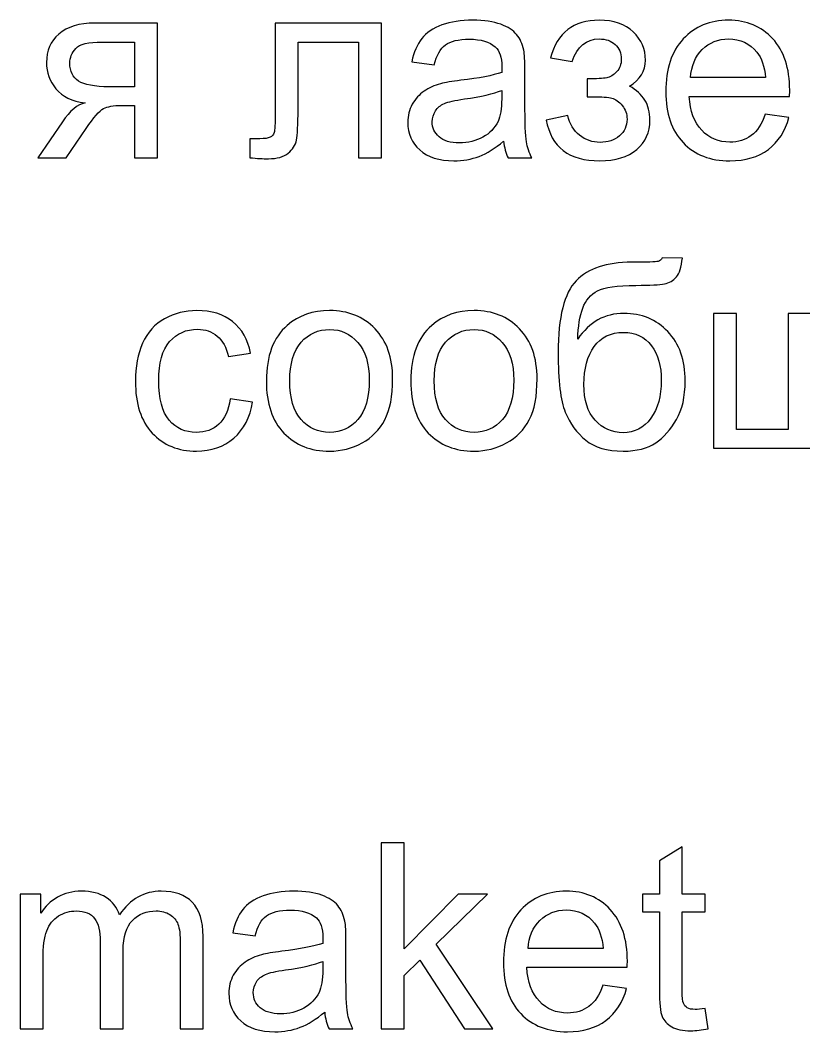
# Model space of a CAD drawing. Header units: millimetres. Extents: x 401 to 1796, y 156 to 1707.
# Drawn here: x 1571.7 to 1648.3, y 518.2 to 617.1 of the extents above; entities that cross this region are included whole.
import ezdxf

# ---------------------------------------------------------------- set-up
doc = ezdxf.new("R2010")
doc.units = ezdxf.units.MM
doc.header["$MEASUREMENT"] = 0
doc.layers.add('layer 1', color=7, linetype='Continuous')

msp = doc.modelspace()

# ---------------------------------------------------------------- linework, layer by layer
at = {"layer": 'layer 1', "color": 250}
for points, knots in [([(1618.943, 605.2475), (1618.1133, 604.5405), (1617.3132, 604.0452), (1616.5469, 603.7531), (1616.5469, 603.7531), (1615.7807, 603.461), (1614.9594, 603.3171), (1614.0789, 603.3171), (1614.0789, 603.3171), (1612.6311, 603.3171), (1611.5177, 603.6685), (1610.7388, 604.3754), (1610.7388, 604.3754), (1609.9599, 605.0782), (1609.5704, 605.9799), (1609.5704, 607.0763), (1609.5704, 607.0763), (1609.5704, 607.7198), (1609.7186, 608.3082), (1610.0107, 608.8416), (1610.0107, 608.8416), (1610.307, 609.375), (1610.6922, 609.7983), (1611.1664, 610.1201), (1611.1664, 610.1201), (1611.6447, 610.4418), (1612.1781, 610.6873), (1612.775, 610.8524), (1612.775, 610.8524), (1613.2153, 610.9667), (1613.8799, 611.0768), (1614.7647, 611.1869), (1614.7647, 611.1869), (1616.5681, 611.3985), (1617.9016, 611.6568), (1618.7525, 611.9531), (1618.7525, 611.9531), (1618.761, 612.2579), (1618.7652, 612.4526), (1618.7652, 612.5331), (1618.7652, 612.5331), (1618.7652, 613.439), (1618.5535, 614.0782), (1618.1302, 614.4508), (1618.1302, 614.4508), (1617.5587, 614.9545), (1616.7078, 615.2043), (1615.5817, 615.2043), (1615.5817, 615.2043), (1614.5276, 615.2043), (1613.7487, 615.018), (1613.2492, 614.6497), (1613.2492, 614.6497), (1612.7454, 614.2814), (1612.3771, 613.6295), (1612.1358, 612.6897), (1612.1358, 612.6897), (1612.1358, 612.6897), (1609.9514, 612.9945), (1609.9514, 612.9945), (1609.9514, 612.9945), (1610.1504, 613.9301), (1610.4763, 614.6878), (1610.9335, 615.2636), (1610.9335, 615.2636), (1611.3907, 615.8393), (1612.0511, 616.2796), (1612.9147, 616.5928), (1612.9147, 616.5928), (1613.7741, 616.9019), (1614.7774, 617.0585), (1615.9119, 617.0585), (1615.9119, 617.0585), (1617.038, 617.0585), (1617.9566, 616.9273), (1618.6636, 616.6606), (1618.6636, 616.6606), (1619.3663, 616.3939), (1619.887, 616.0637), (1620.2172, 615.6615), (1620.2172, 615.6615), (1620.5474, 615.2593), (1620.7803, 614.7513), (1620.9157, 614.1375), (1620.9157, 614.1375), (1620.9877, 613.7565), (1621.0258, 613.0707), (1621.0258, 612.0843), (1621.0258, 612.0843), (1621.0258, 612.0843), (1621.0258, 609.121), (1621.0258, 609.121), (1621.0258, 609.121), (1621.0258, 607.0509), (1621.0724, 605.7428), (1621.1655, 605.1882), (1621.1655, 605.1882), (1621.2544, 604.6337), (1621.4407, 604.1045), (1621.7116, 603.5965), (1621.7116, 603.5965), (1621.7116, 603.5965), (1619.3748, 603.5965), (1619.3748, 603.5965), (1619.3748, 603.5965), (1619.1504, 604.0664), (1619.0065, 604.6167), (1618.943, 605.2475)], [0, 0, 0, 0, 0.0357143, 0.0357143, 0.0357143, 0.0357143, 0.0714286, 0.0714286, 0.0714286, 0.0714286, 0.1071429, 0.1071429, 0.1071429, 0.1071429, 0.1428571, 0.1428571, 0.1428571, 0.1428571, 0.1785714, 0.1785714, 0.1785714, 0.1785714, 0.2142857, 0.2142857, 0.2142857, 0.2142857, 0.25, 0.25, 0.25, 0.25, 0.2857143, 0.2857143, 0.2857143, 0.2857143, 0.3214286, 0.3214286, 0.3214286, 0.3214286, 0.3571429, 0.3571429, 0.3571429, 0.3571429, 0.3928571, 0.3928571, 0.3928571, 0.3928571, 0.4285714, 0.4285714, 0.4285714, 0.4285714, 0.4642857, 0.4642857, 0.4642857, 0.4642857, 0.5, 0.5, 0.5, 0.5, 0.5357143, 0.5357143, 0.5357143, 0.5357143, 0.5714286, 0.5714286, 0.5714286, 0.5714286, 0.6071429, 0.6071429, 0.6071429, 0.6071429, 0.6428571, 0.6428571, 0.6428571, 0.6428571, 0.6785714, 0.6785714, 0.6785714, 0.6785714, 0.7142857, 0.7142857, 0.7142857, 0.7142857, 0.75, 0.75, 0.75, 0.75, 0.7857143, 0.7857143, 0.7857143, 0.7857143, 0.8214286, 0.8214286, 0.8214286, 0.8214286, 0.8571429, 0.8571429, 0.8571429, 0.8571429, 0.8928571, 0.8928571, 0.8928571, 0.8928571, 0.9285714, 0.9285714, 0.9285714, 0.9285714, 1, 1, 1, 1]), ([(1627.0964, 609.5655), (1627.0964, 609.5655), (1627.0964, 611.3181), (1627.0964, 611.3181), (1627.0964, 611.3181), (1628.0362, 611.3266), (1628.6797, 611.3647), (1629.0183, 611.4282), (1629.0183, 611.4282), (1629.3612, 611.4959), (1629.6872, 611.6906), (1629.992, 612.0208), (1629.992, 612.0208), (1630.2968, 612.351), (1630.4492, 612.7617), (1630.4492, 613.257), (1630.4492, 613.257), (1630.4492, 613.8539), (1630.2502, 614.3365), (1629.8481, 614.6921), (1629.8481, 614.6921), (1629.4459, 615.0519), (1628.9294, 615.2297), (1628.2902, 615.2297), (1628.2902, 615.2297), (1627.0329, 615.2297), (1626.1524, 614.4931), (1625.6486, 613.0199), (1625.6486, 613.0199), (1625.6486, 613.0199), (1623.515, 613.3755), (1623.515, 613.3755), (1623.515, 613.3755), (1624.1754, 615.8308), (1625.7756, 617.0585), (1628.3071, 617.0585), (1628.3071, 617.0585), (1629.7126, 617.0585), (1630.8133, 616.6775), (1631.6134, 615.9113), (1631.6134, 615.9113), (1632.4135, 615.145), (1632.8114, 614.2306), (1632.8114, 613.1681), (1632.8114, 613.1681), (1632.8114, 612.097), (1632.2907, 611.2419), (1631.2535, 610.6111), (1631.2535, 610.6111), (1631.9182, 610.2555), (1632.4135, 609.8026), (1632.7479, 609.2522), (1632.7479, 609.2522), (1633.0781, 608.7019), (1633.2432, 608.05), (1633.2432, 607.2964), (1633.2432, 607.2964), (1633.2432, 606.1153), (1632.8114, 605.1586), (1631.952, 604.422), (1631.952, 604.422), (1631.0884, 603.6854), (1629.8862, 603.3171), (1628.3368, 603.3171), (1628.3368, 603.3171), (1625.3311, 603.3171), (1623.587, 604.6464), (1623.1086, 607.3049), (1623.1086, 607.3049), (1623.1086, 607.3049), (1625.2168, 607.7621), (1625.2168, 607.7621), (1625.2168, 607.7621), (1625.4073, 606.9239), (1625.7925, 606.272), (1626.3767, 605.8105), (1626.3767, 605.8105), (1626.9609, 605.3491), (1627.6256, 605.1205), (1628.3791, 605.1205), (1628.3791, 605.1205), (1629.1326, 605.1205), (1629.7592, 605.3322), (1630.2587, 605.7597), (1630.2587, 605.7597), (1630.7582, 606.1831), (1631.008, 606.7249), (1631.008, 607.3853), (1631.008, 607.3853), (1631.008, 607.8976), (1630.8514, 608.3421), (1630.5381, 608.7231), (1630.5381, 608.7231), (1630.2248, 609.1041), (1629.8904, 609.3411), (1629.5348, 609.4343), (1629.5348, 609.4343), (1629.1792, 609.5316), (1628.5357, 609.5782), (1627.6044, 609.5782), (1627.6044, 609.5782), (1627.5282, 609.5782), (1627.3589, 609.574), (1627.0964, 609.5655)], [0, 0, 0, 0, 0.037037, 0.037037, 0.037037, 0.037037, 0.0740741, 0.0740741, 0.0740741, 0.0740741, 0.1111111, 0.1111111, 0.1111111, 0.1111111, 0.1481481, 0.1481481, 0.1481481, 0.1481481, 0.1851852, 0.1851852, 0.1851852, 0.1851852, 0.2222222, 0.2222222, 0.2222222, 0.2222222, 0.2592593, 0.2592593, 0.2592593, 0.2592593, 0.2962963, 0.2962963, 0.2962963, 0.2962963, 0.3333333, 0.3333333, 0.3333333, 0.3333333, 0.3703704, 0.3703704, 0.3703704, 0.3703704, 0.4074074, 0.4074074, 0.4074074, 0.4074074, 0.4444444, 0.4444444, 0.4444444, 0.4444444, 0.4814815, 0.4814815, 0.4814815, 0.4814815, 0.5185185, 0.5185185, 0.5185185, 0.5185185, 0.5555556, 0.5555556, 0.5555556, 0.5555556, 0.5925926, 0.5925926, 0.5925926, 0.5925926, 0.6296296, 0.6296296, 0.6296296, 0.6296296, 0.6666667, 0.6666667, 0.6666667, 0.6666667, 0.7037037, 0.7037037, 0.7037037, 0.7037037, 0.7407407, 0.7407407, 0.7407407, 0.7407407, 0.7777778, 0.7777778, 0.7777778, 0.7777778, 0.8148148, 0.8148148, 0.8148148, 0.8148148, 0.8518519, 0.8518519, 0.8518519, 0.8518519, 0.8888889, 0.8888889, 0.8888889, 0.8888889, 0.9259259, 0.9259259, 0.9259259, 0.9259259, 1, 1, 1, 1]), ([(1644.5293, 607.8637), (1644.5293, 607.8637), (1646.8407, 607.5589), (1646.8407, 607.5589), (1646.8407, 607.5589), (1646.4809, 606.2169), (1645.8078, 605.1713), (1644.8256, 604.4305), (1644.8256, 604.4305), (1643.8435, 603.6896), (1642.5904, 603.3171), (1641.0622, 603.3171), (1641.0622, 603.3171), (1639.1403, 603.3171), (1637.6163, 603.9098), (1636.4902, 605.0951), (1636.4902, 605.0951), (1635.3641, 606.2762), (1634.8011, 607.9399), (1634.8011, 610.0777), (1634.8011, 610.0777), (1634.8011, 612.2875), (1635.3684, 614.0063), (1636.5071, 615.2255), (1636.5071, 615.2255), (1637.6459, 616.4489), (1639.1233, 617.0585), (1640.9394, 617.0585), (1640.9394, 617.0585), (1642.6963, 617.0585), (1644.1314, 616.4616), (1645.2447, 615.2636), (1645.2447, 615.2636), (1646.3581, 614.0655), (1646.9169, 612.3807), (1646.9169, 610.209), (1646.9169, 610.209), (1646.9169, 610.0777), (1646.9127, 609.8788), (1646.9042, 609.6163), (1646.9042, 609.6163), (1646.9042, 609.6163), (1637.0871, 609.6163), (1637.0871, 609.6163), (1637.0871, 609.6163), (1637.1718, 608.1727), (1637.5782, 607.0636), (1638.3148, 606.2974), (1638.3148, 606.2974), (1639.0471, 605.5311), (1639.9658, 605.1459), (1641.0622, 605.1459), (1641.0622, 605.1459), (1641.8792, 605.1459), (1642.5777, 605.3618), (1643.1535, 605.7936), (1643.1535, 605.7936), (1643.7334, 606.2254), (1644.1906, 606.9154), (1644.5293, 607.8637)], [0, 0, 0, 0, 0.0625, 0.0625, 0.0625, 0.0625, 0.125, 0.125, 0.125, 0.125, 0.1875, 0.1875, 0.1875, 0.1875, 0.25, 0.25, 0.25, 0.25, 0.3125, 0.3125, 0.3125, 0.3125, 0.375, 0.375, 0.375, 0.375, 0.4375, 0.4375, 0.4375, 0.4375, 0.5, 0.5, 0.5, 0.5, 0.5625, 0.5625, 0.5625, 0.5625, 0.625, 0.625, 0.625, 0.625, 0.6875, 0.6875, 0.6875, 0.6875, 0.75, 0.75, 0.75, 0.75, 0.8125, 0.8125, 0.8125, 0.8125, 0.875, 0.875, 0.875, 0.875, 1, 1, 1, 1]), ([(1585.089, 616.7791), (1585.089, 616.7791), (1585.089, 603.5965), (1585.089, 603.5965), (1585.089, 603.5965), (1585.089, 603.5965), (1582.8538, 603.5965), (1582.8538, 603.5965), (1582.8538, 603.5965), (1582.8538, 603.5965), (1582.8538, 608.7273), (1582.8538, 608.7273), (1582.8538, 608.7273), (1582.8538, 608.7273), (1581.5669, 608.7273), (1581.5669, 608.7273), (1581.5669, 608.7273), (1580.7837, 608.7273), (1580.1995, 608.6257), (1579.8143, 608.4183), (1579.8143, 608.4183), (1579.429, 608.2108), (1578.866, 607.5631), (1578.1252, 606.4667), (1578.1252, 606.4667), (1578.1252, 606.4667), (1576.1609, 603.5965), (1576.1609, 603.5965), (1576.1609, 603.5965), (1576.1609, 603.5965), (1573.3923, 603.5965), (1573.3923, 603.5965), (1573.3923, 603.5965), (1573.3923, 603.5965), (1575.8053, 607.1356), (1575.8053, 607.1356), (1575.8053, 607.1356), (1576.5419, 608.2193), (1577.2785, 608.8289), (1578.0109, 608.9686), (1578.0109, 608.9686), (1576.7366, 609.1422), (1575.7884, 609.6036), (1575.1703, 610.3487), (1575.1703, 610.3487), (1574.5522, 611.0937), (1574.2432, 611.9531), (1574.2432, 612.9225), (1574.2432, 612.9225), (1574.2432, 614.0698), (1574.6454, 614.9969), (1575.4539, 615.7081), (1575.4539, 615.7081), (1576.2625, 616.4235), (1577.4351, 616.7791), (1578.9676, 616.7791), (1578.9676, 616.7791), (1578.9676, 616.7791), (1585.089, 616.7791), (1585.089, 616.7791)], [0, 0, 0, 0, 0.0625, 0.0625, 0.0625, 0.0625, 0.125, 0.125, 0.125, 0.125, 0.1875, 0.1875, 0.1875, 0.1875, 0.25, 0.25, 0.25, 0.25, 0.3125, 0.3125, 0.3125, 0.3125, 0.375, 0.375, 0.375, 0.375, 0.4375, 0.4375, 0.4375, 0.4375, 0.5, 0.5, 0.5, 0.5, 0.5625, 0.5625, 0.5625, 0.5625, 0.625, 0.625, 0.625, 0.625, 0.6875, 0.6875, 0.6875, 0.6875, 0.75, 0.75, 0.75, 0.75, 0.8125, 0.8125, 0.8125, 0.8125, 0.875, 0.875, 0.875, 0.875, 1, 1, 1, 1]), ([(1596.6037, 616.7791), (1596.6037, 616.7791), (1606.9923, 616.7791), (1606.9923, 616.7791), (1606.9923, 616.7791), (1606.9923, 616.7791), (1606.9923, 603.6092), (1606.9923, 603.6092), (1606.9923, 603.6092), (1606.9923, 603.6092), (1604.7571, 603.6092), (1604.7571, 603.6092), (1604.7571, 603.6092), (1604.7571, 603.6092), (1604.7571, 614.9249), (1604.7571, 614.9249), (1604.7571, 614.9249), (1604.7571, 614.9249), (1598.8389, 614.9249), (1598.8389, 614.9249), (1598.8389, 614.9249), (1598.8389, 614.9249), (1598.8389, 608.3675), (1598.8389, 608.3675), (1598.8389, 608.3675), (1598.8389, 606.8392), (1598.7881, 605.8317), (1598.6907, 605.3406), (1598.6907, 605.3406), (1598.5891, 604.8538), (1598.3182, 604.4305), (1597.8737, 604.0664), (1597.8737, 604.0664), (1597.425, 603.7023), (1596.7815, 603.5203), (1595.9391, 603.5203), (1595.9391, 603.5203), (1595.4184, 603.5203), (1594.8172, 603.5542), (1594.1399, 603.6177), (1594.1399, 603.6177), (1594.1399, 603.6177), (1594.1399, 605.4761), (1594.1399, 605.4761), (1594.1399, 605.4761), (1594.1399, 605.4761), (1595.1178, 605.4761), (1595.1178, 605.4761), (1595.1178, 605.4761), (1595.5792, 605.4761), (1595.9094, 605.5227), (1596.1084, 605.62), (1596.1084, 605.62), (1596.3074, 605.7132), (1596.4386, 605.8656), (1596.5063, 606.073), (1596.5063, 606.073), (1596.5698, 606.2804), (1596.6037, 606.9535), (1596.6037, 608.0923), (1596.6037, 608.0923), (1596.6037, 608.0923), (1596.6037, 616.7791), (1596.6037, 616.7791)], [0, 0, 0, 0, 0.0588235, 0.0588235, 0.0588235, 0.0588235, 0.1176471, 0.1176471, 0.1176471, 0.1176471, 0.1764706, 0.1764706, 0.1764706, 0.1764706, 0.2352941, 0.2352941, 0.2352941, 0.2352941, 0.2941176, 0.2941176, 0.2941176, 0.2941176, 0.3529412, 0.3529412, 0.3529412, 0.3529412, 0.4117647, 0.4117647, 0.4117647, 0.4117647, 0.4705882, 0.4705882, 0.4705882, 0.4705882, 0.5294118, 0.5294118, 0.5294118, 0.5294118, 0.5882353, 0.5882353, 0.5882353, 0.5882353, 0.6470588, 0.6470588, 0.6470588, 0.6470588, 0.7058824, 0.7058824, 0.7058824, 0.7058824, 0.7647059, 0.7647059, 0.7647059, 0.7647059, 0.8235294, 0.8235294, 0.8235294, 0.8235294, 0.8823529, 0.8823529, 0.8823529, 0.8823529, 1, 1, 1, 1]), ([(1637.2141, 611.4451), (1637.2141, 611.4451), (1644.5547, 611.4451), (1644.5547, 611.4451), (1644.5547, 611.4451), (1644.4573, 612.5542), (1644.1737, 613.384), (1643.7123, 613.9385), (1643.7123, 613.9385), (1643.0053, 614.7979), (1642.0824, 615.2297), (1640.9521, 615.2297), (1640.9521, 615.2297), (1639.9277, 615.2297), (1639.0683, 614.8868), (1638.3698, 614.201), (1638.3698, 614.201), (1637.6755, 613.5152), (1637.2903, 612.5966), (1637.2141, 611.4451)], [0, 0, 0, 0, 0.1666667, 0.1666667, 0.1666667, 0.1666667, 0.3333333, 0.3333333, 0.3333333, 0.3333333, 0.5, 0.5, 0.5, 0.5, 0.6666667, 0.6666667, 0.6666667, 0.6666667, 1, 1, 1, 1]), ([(1582.8538, 614.9249), (1582.8538, 614.9249), (1579.6788, 614.9249), (1579.6788, 614.9249), (1579.6788, 614.9249), (1578.3495, 614.9249), (1577.4902, 614.7175), (1577.1049, 614.3026), (1577.1049, 614.3026), (1576.7197, 613.8877), (1576.5292, 613.4009), (1576.5292, 612.8463), (1576.5292, 612.8463), (1576.5292, 612.0589), (1576.8128, 611.479), (1577.3801, 611.1107), (1577.3801, 611.1107), (1577.9431, 610.7424), (1578.9464, 610.5561), (1580.3858, 610.5561), (1580.3858, 610.5561), (1580.3858, 610.5561), (1582.8538, 610.5561), (1582.8538, 610.5561), (1582.8538, 610.5561), (1582.8538, 610.5561), (1582.8538, 614.9249), (1582.8538, 614.9249)], [0, 0, 0, 0, 0.125, 0.125, 0.125, 0.125, 0.25, 0.25, 0.25, 0.25, 0.375, 0.375, 0.375, 0.375, 0.5, 0.5, 0.5, 0.5, 0.625, 0.625, 0.625, 0.625, 0.75, 0.75, 0.75, 0.75, 1, 1, 1, 1]), ([(1618.7652, 610.2005), (1617.9524, 609.8703), (1616.7332, 609.5909), (1615.1076, 609.3623), (1615.1076, 609.3623), (1614.1847, 609.2311), (1613.5328, 609.0829), (1613.1518, 608.9178), (1613.1518, 608.9178), (1612.7708, 608.7527), (1612.4787, 608.5114), (1612.2713, 608.1981), (1612.2713, 608.1981), (1612.0638, 607.8806), (1611.958, 607.5293), (1611.958, 607.1398), (1611.958, 607.1398), (1611.958, 606.5514), (1612.1824, 606.0561), (1612.6353, 605.6624), (1612.6353, 605.6624), (1613.0883, 605.2687), (1613.7487, 605.0697), (1614.6165, 605.0697), (1614.6165, 605.0697), (1615.4759, 605.0697), (1616.2421, 605.256), (1616.9152, 605.6327), (1616.9152, 605.6327), (1617.5841, 606.0053), (1618.0794, 606.5175), (1618.3927, 607.1652), (1618.3927, 607.1652), (1618.634, 607.669), (1618.7525, 608.4098), (1618.7525, 609.3877), (1618.7525, 609.3877), (1618.7525, 609.3877), (1618.7652, 610.2005), (1618.7652, 610.2005)], [0, 0, 0, 0, 0.0909091, 0.0909091, 0.0909091, 0.0909091, 0.1818182, 0.1818182, 0.1818182, 0.1818182, 0.2727273, 0.2727273, 0.2727273, 0.2727273, 0.3636364, 0.3636364, 0.3636364, 0.3636364, 0.4545455, 0.4545455, 0.4545455, 0.4545455, 0.5454545, 0.5454545, 0.5454545, 0.5454545, 0.6363636, 0.6363636, 0.6363636, 0.6363636, 0.7272727, 0.7272727, 0.7272727, 0.7272727, 0.8181818, 0.8181818, 0.8181818, 0.8181818, 1, 1, 1, 1]), ([(1634.4367, 593.8386), (1634.4367, 593.8386), (1636.4179, 593.8132), (1636.4179, 593.8132), (1636.4179, 593.8132), (1636.329, 592.9284), (1636.13, 592.3104), (1635.8295, 591.9632), (1635.8295, 591.9632), (1635.5289, 591.6161), (1635.1437, 591.396), (1634.6695, 591.2944), (1634.6695, 591.2944), (1634.1954, 591.197), (1633.2641, 591.1462), (1631.8798, 591.1462), (1631.8798, 591.1462), (1630.0425, 591.1462), (1628.7894, 590.9684), (1628.1206, 590.6128), (1628.1206, 590.6128), (1627.4559, 590.2572), (1626.9733, 589.6899), (1626.6812, 588.911), (1626.6812, 588.911), (1626.3891, 588.1278), (1626.2283, 587.1245), (1626.1944, 585.8926), (1626.1944, 585.8926), (1626.7574, 586.7308), (1627.4136, 587.3574), (1628.1671, 587.7765), (1628.1671, 587.7765), (1628.9164, 588.1956), (1629.7673, 588.403), (1630.7071, 588.403), (1630.7071, 588.403), (1632.4343, 588.403), (1633.8652, 587.8103), (1634.9997, 586.625), (1634.9997, 586.625), (1636.13, 585.4397), (1636.6973, 583.8352), (1636.6973, 581.8075), (1636.6973, 581.8075), (1636.6973, 580.2708), (1636.4137, 579.0092), (1635.8422, 578.0271), (1635.8422, 578.0271), (1635.2707, 577.045), (1634.5933, 576.283), (1633.8102, 575.7453), (1633.8102, 575.7453), (1633.0312, 575.2077), (1631.9644, 574.941), (1630.6182, 574.941), (1630.6182, 574.941), (1629.0519, 574.941), (1627.8369, 575.2966), (1626.9691, 576.012), (1626.9691, 576.012), (1626.1013, 576.7275), (1625.4366, 577.6419), (1624.971, 578.7552), (1624.971, 578.7552), (1624.5095, 579.8686), (1624.2767, 581.8117), (1624.2767, 584.5761), (1624.2767, 584.5761), (1624.2767, 588.0516), (1624.8651, 590.3927), (1626.0378, 591.5992), (1626.0378, 591.5992), (1627.2104, 592.8057), (1629.018, 593.4068), (1631.4564, 593.4068), (1631.4564, 593.4068), (1632.9762, 593.4068), (1633.8356, 593.4322), (1634.043, 593.483), (1634.043, 593.483), (1634.2462, 593.5338), (1634.3774, 593.6523), (1634.4367, 593.8386)], [0, 0, 0, 0, 0.0454545, 0.0454545, 0.0454545, 0.0454545, 0.0909091, 0.0909091, 0.0909091, 0.0909091, 0.1363636, 0.1363636, 0.1363636, 0.1363636, 0.1818182, 0.1818182, 0.1818182, 0.1818182, 0.2272727, 0.2272727, 0.2272727, 0.2272727, 0.2727273, 0.2727273, 0.2727273, 0.2727273, 0.3181818, 0.3181818, 0.3181818, 0.3181818, 0.3636364, 0.3636364, 0.3636364, 0.3636364, 0.4090909, 0.4090909, 0.4090909, 0.4090909, 0.4545455, 0.4545455, 0.4545455, 0.4545455, 0.5, 0.5, 0.5, 0.5, 0.5454545, 0.5454545, 0.5454545, 0.5454545, 0.5909091, 0.5909091, 0.5909091, 0.5909091, 0.6363636, 0.6363636, 0.6363636, 0.6363636, 0.6818182, 0.6818182, 0.6818182, 0.6818182, 0.7272727, 0.7272727, 0.7272727, 0.7272727, 0.7727273, 0.7727273, 0.7727273, 0.7727273, 0.8181818, 0.8181818, 0.8181818, 0.8181818, 0.8636364, 0.8636364, 0.8636364, 0.8636364, 0.9090909, 0.9090909, 0.9090909, 0.9090909, 1, 1, 1, 1]), ([(1592.2093, 580.0464), (1592.2093, 580.0464), (1594.3937, 579.7416), (1594.3937, 579.7416), (1594.3937, 579.7416), (1594.1524, 578.2388), (1593.5428, 577.0661), (1592.5564, 576.2152), (1592.5564, 576.2152), (1591.5701, 575.3643), (1590.3551, 574.941), (1588.92, 574.941), (1588.92, 574.941), (1587.1208, 574.941), (1585.673, 575.5294), (1584.5808, 576.7063), (1584.5808, 576.7063), (1583.4844, 577.8832), (1582.9383, 579.568), (1582.9383, 581.7609), (1582.9383, 581.7609), (1582.9383, 583.1833), (1583.1754, 584.4237), (1583.6453, 585.4905), (1583.6453, 585.4905), (1584.1152, 586.553), (1584.8306, 587.3531), (1585.7958, 587.8823), (1585.7958, 587.8823), (1586.7568, 588.4157), (1587.8024, 588.6824), (1588.9369, 588.6824), (1588.9369, 588.6824), (1590.3636, 588.6824), (1591.5362, 588.3226), (1592.4421, 587.5987), (1592.4421, 587.5987), (1593.3523, 586.8748), (1593.9365, 585.8461), (1594.1905, 584.5168), (1594.1905, 584.5168), (1594.1905, 584.5168), (1592.0315, 584.1866), (1592.0315, 584.1866), (1592.0315, 584.1866), (1591.8241, 585.0714), (1591.46, 585.736), (1590.9308, 586.1847), (1590.9308, 586.1847), (1590.4059, 586.6292), (1589.7709, 586.8536), (1589.0258, 586.8536), (1589.0258, 586.8536), (1587.8998, 586.8536), (1586.9854, 586.4514), (1586.2784, 585.6471), (1586.2784, 585.6471), (1585.5757, 584.8385), (1585.2243, 583.5685), (1585.2243, 581.8244), (1585.2243, 581.8244), (1585.2243, 580.0549), (1585.563, 578.7722), (1586.2403, 577.9721), (1586.2403, 577.9721), (1586.9219, 577.172), (1587.8066, 576.7698), (1588.8946, 576.7698), (1588.8946, 576.7698), (1589.7751, 576.7698), (1590.5075, 577.0365), (1591.0917, 577.5741), (1591.0917, 577.5741), (1591.6801, 578.1075), (1592.0527, 578.933), (1592.2093, 580.0464)], [0, 0, 0, 0, 0.05, 0.05, 0.05, 0.05, 0.1, 0.1, 0.1, 0.1, 0.15, 0.15, 0.15, 0.15, 0.2, 0.2, 0.2, 0.2, 0.25, 0.25, 0.25, 0.25, 0.3, 0.3, 0.3, 0.3, 0.35, 0.35, 0.35, 0.35, 0.4, 0.4, 0.4, 0.4, 0.45, 0.45, 0.45, 0.45, 0.5, 0.5, 0.5, 0.5, 0.55, 0.55, 0.55, 0.55, 0.6, 0.6, 0.6, 0.6, 0.65, 0.65, 0.65, 0.65, 0.7, 0.7, 0.7, 0.7, 0.75, 0.75, 0.75, 0.75, 0.8, 0.8, 0.8, 0.8, 0.85, 0.85, 0.85, 0.85, 0.9, 0.9, 0.9, 0.9, 1, 1, 1, 1]), ([(1595.7441, 581.8117), (1595.7441, 584.2459), (1596.4214, 586.0493), (1597.7803, 587.2219), (1597.7803, 587.2219), (1598.9106, 588.1956), (1600.2949, 588.6824), (1601.9248, 588.6824), (1601.9248, 588.6824), (1603.7324, 588.6824), (1605.2141, 588.0897), (1606.3655, 586.9044), (1606.3655, 586.9044), (1607.5128, 585.7233), (1608.0885, 584.085), (1608.0885, 581.998), (1608.0885, 581.998), (1608.0885, 580.3046), (1607.8345, 578.9754), (1607.3265, 578.0059), (1607.3265, 578.0059), (1606.8185, 577.0365), (1606.0777, 576.283), (1605.104, 575.7453), (1605.104, 575.7453), (1604.1346, 575.2077), (1603.072, 574.941), (1601.9248, 574.941), (1601.9248, 574.941), (1600.079, 574.941), (1598.5889, 575.5294), (1597.4501, 576.7105), (1597.4501, 576.7105), (1596.3114, 577.8916), (1595.7441, 579.5934), (1595.7441, 581.8117)], [0, 0, 0, 0, 0.1, 0.1, 0.1, 0.1, 0.2, 0.2, 0.2, 0.2, 0.3, 0.3, 0.3, 0.3, 0.4, 0.4, 0.4, 0.4, 0.5, 0.5, 0.5, 0.5, 0.6, 0.6, 0.6, 0.6, 0.7, 0.7, 0.7, 0.7, 0.8, 0.8, 0.8, 0.8, 1, 1, 1, 1]), ([(1609.8707, 581.8117), (1609.8707, 584.2459), (1610.548, 586.0493), (1611.9069, 587.2219), (1611.9069, 587.2219), (1613.0372, 588.1956), (1614.4215, 588.6824), (1616.0514, 588.6824), (1616.0514, 588.6824), (1617.859, 588.6824), (1619.3407, 588.0897), (1620.4921, 586.9044), (1620.4921, 586.9044), (1621.6394, 585.7233), (1622.2151, 584.085), (1622.2151, 581.998), (1622.2151, 581.998), (1622.2151, 580.3046), (1621.9611, 578.9754), (1621.4531, 578.0059), (1621.4531, 578.0059), (1620.9451, 577.0365), (1620.2043, 576.283), (1619.2306, 575.7453), (1619.2306, 575.7453), (1618.2612, 575.2077), (1617.1986, 574.941), (1616.0514, 574.941), (1616.0514, 574.941), (1614.2056, 574.941), (1612.7155, 575.5294), (1611.5767, 576.7105), (1611.5767, 576.7105), (1610.438, 577.8916), (1609.8707, 579.5934), (1609.8707, 581.8117)], [0, 0, 0, 0, 0.1, 0.1, 0.1, 0.1, 0.2, 0.2, 0.2, 0.2, 0.3, 0.3, 0.3, 0.3, 0.4, 0.4, 0.4, 0.4, 0.5, 0.5, 0.5, 0.5, 0.6, 0.6, 0.6, 0.6, 0.7, 0.7, 0.7, 0.7, 0.8, 0.8, 0.8, 0.8, 1, 1, 1, 1]), ([(1639.4617, 588.403), (1639.4617, 588.403), (1641.6969, 588.403), (1641.6969, 588.403), (1641.6969, 588.403), (1641.6969, 588.403), (1641.6969, 577.0492), (1641.6969, 577.0492), (1641.6969, 577.0492), (1641.6969, 577.0492), (1646.7769, 577.0492), (1646.7769, 577.0492), (1646.7769, 577.0492), (1646.7769, 577.0492), (1646.7769, 588.403), (1646.7769, 588.403), (1646.7769, 588.403), (1646.7769, 588.403), (1649.0121, 588.403), (1649.0121, 588.403), (1649.0121, 588.403), (1649.0121, 588.403), (1649.0121, 577.0492), (1649.0121, 577.0492), (1649.0121, 577.0492), (1649.0121, 577.0492), (1654.0921, 577.0492), (1654.0921, 577.0492), (1654.0921, 577.0492), (1654.0921, 577.0492), (1654.0921, 588.403), (1654.0921, 588.403), (1654.0921, 588.403), (1654.0921, 588.403), (1656.3273, 588.403), (1656.3273, 588.403), (1656.3273, 588.403), (1656.3273, 588.403), (1656.3273, 577.0492), (1656.3273, 577.0492), (1656.3273, 577.0492), (1656.3273, 577.0492), (1657.8005, 577.0492), (1657.8005, 577.0492), (1657.8005, 577.0492), (1657.8005, 577.0492), (1657.8005, 571.4866), (1657.8005, 571.4866), (1657.8005, 571.4866), (1657.8005, 571.4866), (1655.9463, 571.4866), (1655.9463, 571.4866), (1655.9463, 571.4866), (1655.9463, 571.4866), (1655.9463, 575.2204), (1655.9463, 575.2204), (1655.9463, 575.2204), (1655.9463, 575.2204), (1639.4617, 575.2204), (1639.4617, 575.2204), (1639.4617, 575.2204), (1639.4617, 575.2204), (1639.4617, 588.403), (1639.4617, 588.403)], [0, 0, 0, 0, 0.0588235, 0.0588235, 0.0588235, 0.0588235, 0.1176471, 0.1176471, 0.1176471, 0.1176471, 0.1764706, 0.1764706, 0.1764706, 0.1764706, 0.2352941, 0.2352941, 0.2352941, 0.2352941, 0.2941176, 0.2941176, 0.2941176, 0.2941176, 0.3529412, 0.3529412, 0.3529412, 0.3529412, 0.4117647, 0.4117647, 0.4117647, 0.4117647, 0.4705882, 0.4705882, 0.4705882, 0.4705882, 0.5294118, 0.5294118, 0.5294118, 0.5294118, 0.5882353, 0.5882353, 0.5882353, 0.5882353, 0.6470588, 0.6470588, 0.6470588, 0.6470588, 0.7058824, 0.7058824, 0.7058824, 0.7058824, 0.7647059, 0.7647059, 0.7647059, 0.7647059, 0.8235294, 0.8235294, 0.8235294, 0.8235294, 0.8823529, 0.8823529, 0.8823529, 0.8823529, 1, 1, 1, 1]), ([(1598.0301, 581.8075), (1598.0301, 580.1226), (1598.3984, 578.8611), (1599.135, 578.0271), (1599.135, 578.0271), (1599.8758, 577.1889), (1600.8029, 576.7698), (1601.9248, 576.7698), (1601.9248, 576.7698), (1603.0339, 576.7698), (1603.9568, 577.1889), (1604.6976, 578.0313), (1604.6976, 578.0313), (1605.4342, 578.8738), (1605.8025, 580.1565), (1605.8025, 581.8794), (1605.8025, 581.8794), (1605.8025, 583.505), (1605.43, 584.7369), (1604.6891, 585.5709), (1604.6891, 585.5709), (1603.9483, 586.4091), (1603.0254, 586.8282), (1601.9248, 586.8282), (1601.9248, 586.8282), (1600.8029, 586.8282), (1599.8758, 586.4133), (1599.135, 585.5794), (1599.135, 585.5794), (1598.3984, 584.7454), (1598.0301, 583.4881), (1598.0301, 581.8075)], [0, 0, 0, 0, 0.1111111, 0.1111111, 0.1111111, 0.1111111, 0.2222222, 0.2222222, 0.2222222, 0.2222222, 0.3333333, 0.3333333, 0.3333333, 0.3333333, 0.4444444, 0.4444444, 0.4444444, 0.4444444, 0.5555556, 0.5555556, 0.5555556, 0.5555556, 0.6666667, 0.6666667, 0.6666667, 0.6666667, 0.7777778, 0.7777778, 0.7777778, 0.7777778, 1, 1, 1, 1]), ([(1612.1567, 581.8075), (1612.1567, 580.1226), (1612.525, 578.8611), (1613.2616, 578.0271), (1613.2616, 578.0271), (1614.0024, 577.1889), (1614.9295, 576.7698), (1616.0514, 576.7698), (1616.0514, 576.7698), (1617.1605, 576.7698), (1618.0834, 577.1889), (1618.8242, 578.0313), (1618.8242, 578.0313), (1619.5608, 578.8738), (1619.9291, 580.1565), (1619.9291, 581.8794), (1619.9291, 581.8794), (1619.9291, 583.505), (1619.5566, 584.7369), (1618.8157, 585.5709), (1618.8157, 585.5709), (1618.0749, 586.4091), (1617.152, 586.8282), (1616.0514, 586.8282), (1616.0514, 586.8282), (1614.9295, 586.8282), (1614.0024, 586.4133), (1613.2616, 585.5794), (1613.2616, 585.5794), (1612.525, 584.7454), (1612.1567, 583.4881), (1612.1567, 581.8075)], [0, 0, 0, 0, 0.1111111, 0.1111111, 0.1111111, 0.1111111, 0.2222222, 0.2222222, 0.2222222, 0.2222222, 0.3333333, 0.3333333, 0.3333333, 0.3333333, 0.4444444, 0.4444444, 0.4444444, 0.4444444, 0.5555556, 0.5555556, 0.5555556, 0.5555556, 0.6666667, 0.6666667, 0.6666667, 0.6666667, 0.7777778, 0.7777778, 0.7777778, 0.7777778, 1, 1, 1, 1]), ([(1634.3605, 581.871), (1634.3605, 583.2383), (1634.0345, 584.3602), (1633.3868, 585.2365), (1633.3868, 585.2365), (1632.7391, 586.1128), (1631.8247, 586.5488), (1630.6436, 586.5488), (1630.6436, 586.5488), (1629.4117, 586.5488), (1628.4635, 586.0874), (1627.7946, 585.1603), (1627.7946, 585.1603), (1627.1257, 584.2374), (1626.7913, 583.0055), (1626.7913, 581.4603), (1626.7913, 581.4603), (1626.7913, 579.9363), (1627.1596, 578.7679), (1627.9004, 577.9594), (1627.9004, 577.9594), (1628.637, 577.1508), (1629.5514, 576.7444), (1630.6309, 576.7444), (1630.6309, 576.7444), (1631.7401, 576.7444), (1632.6375, 577.2143), (1633.3276, 578.1499), (1633.3276, 578.1499), (1634.0176, 579.0854), (1634.3605, 580.3258), (1634.3605, 581.871)], [0, 0, 0, 0, 0.1111111, 0.1111111, 0.1111111, 0.1111111, 0.2222222, 0.2222222, 0.2222222, 0.2222222, 0.3333333, 0.3333333, 0.3333333, 0.3333333, 0.4444444, 0.4444444, 0.4444444, 0.4444444, 0.5555556, 0.5555556, 0.5555556, 0.5555556, 0.6666667, 0.6666667, 0.6666667, 0.6666667, 0.7777778, 0.7777778, 0.7777778, 0.7777778, 1, 1, 1, 1])]:
    msp.add_open_spline(points, degree=3, knots=knots, dxfattribs=at)
at = {"layer": 'layer 1', "color": 165}
for points, knots in [([(1606.9689, 518.4682), (1606.9689, 518.4682), (1606.9689, 536.6546), (1606.9689, 536.6546), (1606.9689, 536.6546), (1606.9689, 536.6546), (1609.2041, 536.6546), (1609.2041, 536.6546), (1609.2041, 536.6546), (1609.2041, 536.6546), (1609.2041, 526.2956), (1609.2041, 526.2956), (1609.2041, 526.2956), (1609.2041, 526.2956), (1614.4873, 531.6508), (1614.4873, 531.6508), (1614.4873, 531.6508), (1614.4873, 531.6508), (1617.3744, 531.6508), (1617.3744, 531.6508), (1617.3744, 531.6508), (1617.3744, 531.6508), (1612.3452, 526.7528), (1612.3452, 526.7528), (1612.3452, 526.7528), (1612.3452, 526.7528), (1617.8824, 518.4682), (1617.8824, 518.4682), (1617.8824, 518.4682), (1617.8824, 518.4682), (1615.1307, 518.4682), (1615.1307, 518.4682), (1615.1307, 518.4682), (1615.1307, 518.4682), (1610.7535, 525.2034), (1610.7535, 525.2034), (1610.7535, 525.2034), (1610.7535, 525.2034), (1609.2041, 523.6964), (1609.2041, 523.6964), (1609.2041, 523.6964), (1609.2041, 523.6964), (1609.2041, 518.4682), (1609.2041, 518.4682), (1609.2041, 518.4682), (1609.2041, 518.4682), (1606.9689, 518.4682), (1606.9689, 518.4682)], [0, 0, 0, 0, 0.0769231, 0.0769231, 0.0769231, 0.0769231, 0.1538462, 0.1538462, 0.1538462, 0.1538462, 0.2307692, 0.2307692, 0.2307692, 0.2307692, 0.3076923, 0.3076923, 0.3076923, 0.3076923, 0.3846154, 0.3846154, 0.3846154, 0.3846154, 0.4615385, 0.4615385, 0.4615385, 0.4615385, 0.5384615, 0.5384615, 0.5384615, 0.5384615, 0.6153846, 0.6153846, 0.6153846, 0.6153846, 0.6923077, 0.6923077, 0.6923077, 0.6923077, 0.7692308, 0.7692308, 0.7692308, 0.7692308, 0.8461538, 0.8461538, 0.8461538, 0.8461538, 1, 1, 1, 1]), ([(1638.6384, 520.4621), (1638.6384, 520.4621), (1638.9432, 518.4894), (1638.9432, 518.4894), (1638.9432, 518.4894), (1638.3167, 518.3581), (1637.7536, 518.2904), (1637.2626, 518.2904), (1637.2626, 518.2904), (1636.454, 518.2904), (1635.8275, 518.4174), (1635.3787, 518.6756), (1635.3787, 518.6756), (1634.9342, 518.9339), (1634.621, 519.2683), (1634.4389, 519.6874), (1634.4389, 519.6874), (1634.2569, 520.1065), (1634.168, 520.987), (1634.168, 522.329), (1634.168, 522.329), (1634.168, 522.329), (1634.168, 529.9236), (1634.168, 529.9236), (1634.168, 529.9236), (1634.168, 529.9236), (1632.517, 529.9236), (1632.517, 529.9236), (1632.517, 529.9236), (1632.517, 529.9236), (1632.517, 531.6508), (1632.517, 531.6508), (1632.517, 531.6508), (1632.517, 531.6508), (1634.168, 531.6508), (1634.168, 531.6508), (1634.168, 531.6508), (1634.168, 531.6508), (1634.168, 534.9105), (1634.168, 534.9105), (1634.168, 534.9105), (1634.168, 534.9105), (1636.4032, 536.2524), (1636.4032, 536.2524), (1636.4032, 536.2524), (1636.4032, 536.2524), (1636.4032, 531.6508), (1636.4032, 531.6508), (1636.4032, 531.6508), (1636.4032, 531.6508), (1638.6384, 531.6508), (1638.6384, 531.6508), (1638.6384, 531.6508), (1638.6384, 531.6508), (1638.6384, 529.9236), (1638.6384, 529.9236), (1638.6384, 529.9236), (1638.6384, 529.9236), (1636.4032, 529.9236), (1636.4032, 529.9236), (1636.4032, 529.9236), (1636.4032, 529.9236), (1636.4032, 522.202), (1636.4032, 522.202), (1636.4032, 522.202), (1636.4032, 521.5628), (1636.4413, 521.1521), (1636.5217, 520.9701), (1636.5217, 520.9701), (1636.5979, 520.7881), (1636.7249, 520.6441), (1636.9027, 520.5341), (1636.9027, 520.5341), (1637.0805, 520.4282), (1637.3345, 520.3732), (1637.6647, 520.3732), (1637.6647, 520.3732), (1637.9103, 520.3732), (1638.2362, 520.4028), (1638.6384, 520.4621)], [0, 0, 0, 0, 0.047619, 0.047619, 0.047619, 0.047619, 0.0952381, 0.0952381, 0.0952381, 0.0952381, 0.1428571, 0.1428571, 0.1428571, 0.1428571, 0.1904762, 0.1904762, 0.1904762, 0.1904762, 0.2380952, 0.2380952, 0.2380952, 0.2380952, 0.2857143, 0.2857143, 0.2857143, 0.2857143, 0.3333333, 0.3333333, 0.3333333, 0.3333333, 0.3809524, 0.3809524, 0.3809524, 0.3809524, 0.4285714, 0.4285714, 0.4285714, 0.4285714, 0.4761905, 0.4761905, 0.4761905, 0.4761905, 0.5238095, 0.5238095, 0.5238095, 0.5238095, 0.5714286, 0.5714286, 0.5714286, 0.5714286, 0.6190476, 0.6190476, 0.6190476, 0.6190476, 0.6666667, 0.6666667, 0.6666667, 0.6666667, 0.7142857, 0.7142857, 0.7142857, 0.7142857, 0.7619048, 0.7619048, 0.7619048, 0.7619048, 0.8095238, 0.8095238, 0.8095238, 0.8095238, 0.8571429, 0.8571429, 0.8571429, 0.8571429, 0.9047619, 0.9047619, 0.9047619, 0.9047619, 1, 1, 1, 1]), ([(1571.6756, 518.4682), (1571.6756, 518.4682), (1571.6756, 531.6508), (1571.6756, 531.6508), (1571.6756, 531.6508), (1571.6756, 531.6508), (1573.6822, 531.6508), (1573.6822, 531.6508), (1573.6822, 531.6508), (1573.6822, 531.6508), (1573.6822, 529.7881), (1573.6822, 529.7881), (1573.6822, 529.7881), (1574.0928, 530.4316), (1574.6432, 530.9523), (1575.329, 531.3418), (1575.329, 531.3418), (1576.0148, 531.7355), (1576.7937, 531.9302), (1577.67, 531.9302), (1577.67, 531.9302), (1578.6437, 531.9302), (1579.4438, 531.727), (1580.0661, 531.3248), (1580.0661, 531.3248), (1580.6884, 530.9184), (1581.1286, 530.3554), (1581.3826, 529.6273), (1581.3826, 529.6273), (1582.4325, 531.164), (1583.7914, 531.9302), (1585.4678, 531.9302), (1585.4678, 531.9302), (1586.7801, 531.9302), (1587.7919, 531.5704), (1588.4946, 530.8465), (1588.4946, 530.8465), (1589.2016, 530.1226), (1589.5572, 529.0092), (1589.5572, 527.5064), (1589.5572, 527.5064), (1589.5572, 527.5064), (1589.5572, 518.4682), (1589.5572, 518.4682), (1589.5572, 518.4682), (1589.5572, 518.4682), (1587.322, 518.4682), (1587.322, 518.4682), (1587.322, 518.4682), (1587.322, 518.4682), (1587.322, 526.7655), (1587.322, 526.7655), (1587.322, 526.7655), (1587.322, 527.6545), (1587.2458, 528.298), (1587.1019, 528.6917), (1587.1019, 528.6917), (1586.9579, 529.0854), (1586.6955, 529.3987), (1586.3102, 529.64), (1586.3102, 529.64), (1585.9292, 529.8813), (1585.4805, 529.9998), (1584.9683, 529.9998), (1584.9683, 529.9998), (1584.0369, 529.9998), (1583.2665, 529.6908), (1582.6526, 529.0769), (1582.6526, 529.0769), (1582.0388, 528.4589), (1581.734, 527.4725), (1581.734, 526.1178), (1581.734, 526.1178), (1581.734, 526.1178), (1581.734, 518.4682), (1581.734, 518.4682), (1581.734, 518.4682), (1581.734, 518.4682), (1579.4988, 518.4682), (1579.4988, 518.4682), (1579.4988, 518.4682), (1579.4988, 518.4682), (1579.4988, 527.0238), (1579.4988, 527.0238), (1579.4988, 527.0238), (1579.4988, 528.0144), (1579.3168, 528.7594), (1578.9527, 529.2547), (1578.9527, 529.2547), (1578.5886, 529.75), (1577.9917, 529.9998), (1577.1662, 529.9998), (1577.1662, 529.9998), (1576.5397, 529.9998), (1575.9597, 529.8347), (1575.4263, 529.5045), (1575.4263, 529.5045), (1574.8929, 529.1743), (1574.5077, 528.6917), (1574.2664, 528.0525), (1574.2664, 528.0525), (1574.0293, 527.4175), (1573.9108, 526.4988), (1573.9108, 525.3008), (1573.9108, 525.3008), (1573.9108, 525.3008), (1573.9108, 518.4682), (1573.9108, 518.4682), (1573.9108, 518.4682), (1573.9108, 518.4682), (1571.6756, 518.4682), (1571.6756, 518.4682)], [0, 0, 0, 0, 0.0344828, 0.0344828, 0.0344828, 0.0344828, 0.0689655, 0.0689655, 0.0689655, 0.0689655, 0.1034483, 0.1034483, 0.1034483, 0.1034483, 0.137931, 0.137931, 0.137931, 0.137931, 0.1724138, 0.1724138, 0.1724138, 0.1724138, 0.2068966, 0.2068966, 0.2068966, 0.2068966, 0.2413793, 0.2413793, 0.2413793, 0.2413793, 0.2758621, 0.2758621, 0.2758621, 0.2758621, 0.3103448, 0.3103448, 0.3103448, 0.3103448, 0.3448276, 0.3448276, 0.3448276, 0.3448276, 0.3793103, 0.3793103, 0.3793103, 0.3793103, 0.4137931, 0.4137931, 0.4137931, 0.4137931, 0.4482759, 0.4482759, 0.4482759, 0.4482759, 0.4827586, 0.4827586, 0.4827586, 0.4827586, 0.5172414, 0.5172414, 0.5172414, 0.5172414, 0.5517241, 0.5517241, 0.5517241, 0.5517241, 0.5862069, 0.5862069, 0.5862069, 0.5862069, 0.6206897, 0.6206897, 0.6206897, 0.6206897, 0.6551724, 0.6551724, 0.6551724, 0.6551724, 0.6896552, 0.6896552, 0.6896552, 0.6896552, 0.7241379, 0.7241379, 0.7241379, 0.7241379, 0.7586207, 0.7586207, 0.7586207, 0.7586207, 0.7931034, 0.7931034, 0.7931034, 0.7931034, 0.8275862, 0.8275862, 0.8275862, 0.8275862, 0.862069, 0.862069, 0.862069, 0.862069, 0.8965517, 0.8965517, 0.8965517, 0.8965517, 0.9310345, 0.9310345, 0.9310345, 0.9310345, 1, 1, 1, 1]), ([(1601.4444, 520.1192), (1600.6147, 519.4122), (1599.8146, 518.9169), (1599.0483, 518.6248), (1599.0483, 518.6248), (1598.2821, 518.3327), (1597.4608, 518.1888), (1596.5803, 518.1888), (1596.5803, 518.1888), (1595.1325, 518.1888), (1594.0191, 518.5402), (1593.2402, 519.2471), (1593.2402, 519.2471), (1592.4613, 519.9499), (1592.0718, 520.8516), (1592.0718, 521.948), (1592.0718, 521.948), (1592.0718, 522.5915), (1592.22, 523.1799), (1592.5121, 523.7133), (1592.5121, 523.7133), (1592.8084, 524.2467), (1593.1936, 524.67), (1593.6678, 524.9918), (1593.6678, 524.9918), (1594.1461, 525.3135), (1594.6795, 525.559), (1595.2764, 525.7241), (1595.2764, 525.7241), (1595.7167, 525.8384), (1596.3813, 525.9485), (1597.2661, 526.0586), (1597.2661, 526.0586), (1599.0695, 526.2702), (1600.403, 526.5285), (1601.2539, 526.8248), (1601.2539, 526.8248), (1601.2624, 527.1296), (1601.2666, 527.3243), (1601.2666, 527.4048), (1601.2666, 527.4048), (1601.2666, 528.3107), (1601.0549, 528.9499), (1600.6316, 529.3225), (1600.6316, 529.3225), (1600.0601, 529.8262), (1599.2092, 530.076), (1598.0831, 530.076), (1598.0831, 530.076), (1597.029, 530.076), (1596.2501, 529.8897), (1595.7506, 529.5214), (1595.7506, 529.5214), (1595.2468, 529.1531), (1594.8785, 528.5012), (1594.6372, 527.5614), (1594.6372, 527.5614), (1594.6372, 527.5614), (1592.4528, 527.8662), (1592.4528, 527.8662), (1592.4528, 527.8662), (1592.6518, 528.8018), (1592.9777, 529.5595), (1593.4349, 530.1353), (1593.4349, 530.1353), (1593.8921, 530.711), (1594.5525, 531.1513), (1595.4161, 531.4645), (1595.4161, 531.4645), (1596.2755, 531.7736), (1597.2788, 531.9302), (1598.4133, 531.9302), (1598.4133, 531.9302), (1599.5394, 531.9302), (1600.458, 531.799), (1601.165, 531.5323), (1601.165, 531.5323), (1601.8677, 531.2656), (1602.3884, 530.9354), (1602.7186, 530.5332), (1602.7186, 530.5332), (1603.0488, 530.131), (1603.2817, 529.623), (1603.4171, 529.0092), (1603.4171, 529.0092), (1603.4891, 528.6282), (1603.5272, 527.9424), (1603.5272, 526.956), (1603.5272, 526.956), (1603.5272, 526.956), (1603.5272, 523.9927), (1603.5272, 523.9927), (1603.5272, 523.9927), (1603.5272, 521.9226), (1603.5738, 520.6145), (1603.6669, 520.0599), (1603.6669, 520.0599), (1603.7558, 519.5054), (1603.9421, 518.9762), (1604.213, 518.4682), (1604.213, 518.4682), (1604.213, 518.4682), (1601.8762, 518.4682), (1601.8762, 518.4682), (1601.8762, 518.4682), (1601.6518, 518.9381), (1601.5079, 519.4884), (1601.4444, 520.1192)], [0, 0, 0, 0, 0.0357143, 0.0357143, 0.0357143, 0.0357143, 0.0714286, 0.0714286, 0.0714286, 0.0714286, 0.1071429, 0.1071429, 0.1071429, 0.1071429, 0.1428571, 0.1428571, 0.1428571, 0.1428571, 0.1785714, 0.1785714, 0.1785714, 0.1785714, 0.2142857, 0.2142857, 0.2142857, 0.2142857, 0.25, 0.25, 0.25, 0.25, 0.2857143, 0.2857143, 0.2857143, 0.2857143, 0.3214286, 0.3214286, 0.3214286, 0.3214286, 0.3571429, 0.3571429, 0.3571429, 0.3571429, 0.3928571, 0.3928571, 0.3928571, 0.3928571, 0.4285714, 0.4285714, 0.4285714, 0.4285714, 0.4642857, 0.4642857, 0.4642857, 0.4642857, 0.5, 0.5, 0.5, 0.5, 0.5357143, 0.5357143, 0.5357143, 0.5357143, 0.5714286, 0.5714286, 0.5714286, 0.5714286, 0.6071429, 0.6071429, 0.6071429, 0.6071429, 0.6428571, 0.6428571, 0.6428571, 0.6428571, 0.6785714, 0.6785714, 0.6785714, 0.6785714, 0.7142857, 0.7142857, 0.7142857, 0.7142857, 0.75, 0.75, 0.75, 0.75, 0.7857143, 0.7857143, 0.7857143, 0.7857143, 0.8214286, 0.8214286, 0.8214286, 0.8214286, 0.8571429, 0.8571429, 0.8571429, 0.8571429, 0.8928571, 0.8928571, 0.8928571, 0.8928571, 0.9285714, 0.9285714, 0.9285714, 0.9285714, 1, 1, 1, 1]), ([(1628.652, 522.7354), (1628.652, 522.7354), (1630.9634, 522.4306), (1630.9634, 522.4306), (1630.9634, 522.4306), (1630.6036, 521.0886), (1629.9305, 520.043), (1628.9483, 519.3022), (1628.9483, 519.3022), (1627.9662, 518.5613), (1626.7131, 518.1888), (1625.1849, 518.1888), (1625.1849, 518.1888), (1623.263, 518.1888), (1621.739, 518.7815), (1620.6129, 519.9668), (1620.6129, 519.9668), (1619.4868, 521.1479), (1618.9238, 522.8116), (1618.9238, 524.9494), (1618.9238, 524.9494), (1618.9238, 527.1592), (1619.4911, 528.878), (1620.6298, 530.0972), (1620.6298, 530.0972), (1621.7686, 531.3206), (1623.246, 531.9302), (1625.0621, 531.9302), (1625.0621, 531.9302), (1626.819, 531.9302), (1628.2541, 531.3333), (1629.3674, 530.1353), (1629.3674, 530.1353), (1630.4808, 528.9372), (1631.0396, 527.2524), (1631.0396, 525.0807), (1631.0396, 525.0807), (1631.0396, 524.9494), (1631.0354, 524.7505), (1631.0269, 524.488), (1631.0269, 524.488), (1631.0269, 524.488), (1621.2098, 524.488), (1621.2098, 524.488), (1621.2098, 524.488), (1621.2945, 523.0444), (1621.7009, 521.9353), (1622.4375, 521.1691), (1622.4375, 521.1691), (1623.1698, 520.4028), (1624.0885, 520.0176), (1625.1849, 520.0176), (1625.1849, 520.0176), (1626.0019, 520.0176), (1626.7004, 520.2335), (1627.2762, 520.6653), (1627.2762, 520.6653), (1627.8561, 521.0971), (1628.3133, 521.7871), (1628.652, 522.7354)], [0, 0, 0, 0, 0.0625, 0.0625, 0.0625, 0.0625, 0.125, 0.125, 0.125, 0.125, 0.1875, 0.1875, 0.1875, 0.1875, 0.25, 0.25, 0.25, 0.25, 0.3125, 0.3125, 0.3125, 0.3125, 0.375, 0.375, 0.375, 0.375, 0.4375, 0.4375, 0.4375, 0.4375, 0.5, 0.5, 0.5, 0.5, 0.5625, 0.5625, 0.5625, 0.5625, 0.625, 0.625, 0.625, 0.625, 0.6875, 0.6875, 0.6875, 0.6875, 0.75, 0.75, 0.75, 0.75, 0.8125, 0.8125, 0.8125, 0.8125, 0.875, 0.875, 0.875, 0.875, 1, 1, 1, 1]), ([(1621.3368, 526.3168), (1621.3368, 526.3168), (1628.6774, 526.3168), (1628.6774, 526.3168), (1628.6774, 526.3168), (1628.58, 527.4259), (1628.2964, 528.2557), (1627.835, 528.8102), (1627.835, 528.8102), (1627.128, 529.6696), (1626.2051, 530.1014), (1625.0748, 530.1014), (1625.0748, 530.1014), (1624.0504, 530.1014), (1623.191, 529.7585), (1622.4925, 529.0727), (1622.4925, 529.0727), (1621.7982, 528.3869), (1621.413, 527.4683), (1621.3368, 526.3168)], [0, 0, 0, 0, 0.1666667, 0.1666667, 0.1666667, 0.1666667, 0.3333333, 0.3333333, 0.3333333, 0.3333333, 0.5, 0.5, 0.5, 0.5, 0.6666667, 0.6666667, 0.6666667, 0.6666667, 1, 1, 1, 1]), ([(1601.2666, 525.0722), (1600.4538, 524.742), (1599.2346, 524.4626), (1597.609, 524.234), (1597.609, 524.234), (1596.6861, 524.1028), (1596.0342, 523.9546), (1595.6532, 523.7895), (1595.6532, 523.7895), (1595.2722, 523.6244), (1594.9801, 523.3831), (1594.7727, 523.0698), (1594.7727, 523.0698), (1594.5652, 522.7523), (1594.4594, 522.401), (1594.4594, 522.0115), (1594.4594, 522.0115), (1594.4594, 521.4231), (1594.6838, 520.9278), (1595.1367, 520.5341), (1595.1367, 520.5341), (1595.5897, 520.1404), (1596.2501, 519.9414), (1597.1179, 519.9414), (1597.1179, 519.9414), (1597.9773, 519.9414), (1598.7435, 520.1277), (1599.4166, 520.5044), (1599.4166, 520.5044), (1600.0855, 520.877), (1600.5808, 521.3892), (1600.8941, 522.0369), (1600.8941, 522.0369), (1601.1354, 522.5407), (1601.2539, 523.2815), (1601.2539, 524.2594), (1601.2539, 524.2594), (1601.2539, 524.2594), (1601.2666, 525.0722), (1601.2666, 525.0722)], [0, 0, 0, 0, 0.0909091, 0.0909091, 0.0909091, 0.0909091, 0.1818182, 0.1818182, 0.1818182, 0.1818182, 0.2727273, 0.2727273, 0.2727273, 0.2727273, 0.3636364, 0.3636364, 0.3636364, 0.3636364, 0.4545455, 0.4545455, 0.4545455, 0.4545455, 0.5454545, 0.5454545, 0.5454545, 0.5454545, 0.6363636, 0.6363636, 0.6363636, 0.6363636, 0.7272727, 0.7272727, 0.7272727, 0.7272727, 0.8181818, 0.8181818, 0.8181818, 0.8181818, 1, 1, 1, 1])]:
    msp.add_open_spline(points, degree=3, knots=knots, dxfattribs=at)

doc.saveas('drawing.dxf')
